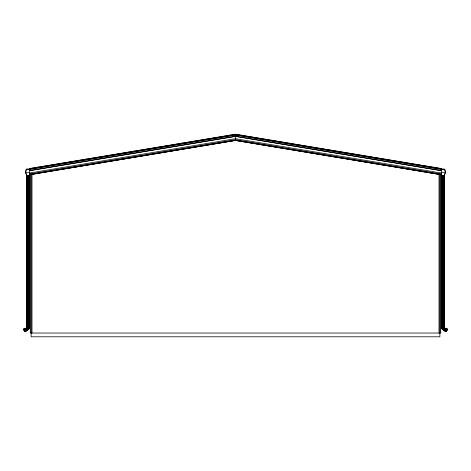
<?xml version="1.0" encoding="UTF-8"?>
<svg xmlns="http://www.w3.org/2000/svg" width="471" height="471" viewBox="0 0 471 471"><rect width="100%" height="100%" fill="white"/><g stroke="black" fill="none" stroke-linecap="round" stroke-linejoin="round"><path stroke-width="0.71" d="M27.124 175.336L27.124 326.568L26.806 327.757L26.429 328.252L26.188 328.01L26.788 326.568L26.788 175.336L29.426 175.336L29.426 326.568C29.485 329.205 27.1 331.266 24.563 331.425L23.55 328.988L25.987 328.187L26.193 328.458L23.68 329.3M23.797 329.576L26.376 328.693L27.424 326.568L27.424 175.336M24.315 330.836C26.588 330.719 28.849 328.97 28.784 326.568L28.784 175.336M24.427 331.107C26.829 330.978 29.143 329.082 29.084 326.568L29.084 175.336M26.653 175.347L25.546 172.309L26.329 169.166L29.714 169.201L235.5 134.906L441.286 169.201L444.671 169.201L445.454 172.309L444.347 175.412L441.286 175.412L441.286 168.512L235.5 134.211L29.714 168.512L29.714 175.412L26.653 175.412L25.546 172.309L26.329 169.201L29.714 169.201M444.347 175.347L445.454 172.309L444.671 169.201L441.286 169.201M443.876 175.336L443.876 326.568L444.194 327.757L444.571 328.252L444.812 328.01L444.212 326.568L444.212 175.336L441.574 175.336L441.574 326.568L441.933 328.358L442.946 329.877L444.465 330.895L444.595 330.577L446.573 331.107M442.216 175.336L442.216 326.568L442.758 328.587L444.235 330.071L444.712 330.306L445.23 329.046L447.203 329.576M444.571 328.252L445.348 328.77L445.478 328.458L447.45 328.988L446.437 331.425L444.465 330.895M443.918 330.624L444.088 330.33L442.499 328.74L441.916 326.568L441.916 175.336M444.235 330.071L444.918 328.893L443.935 327.91L443.576 326.568L443.576 175.336M445.066 328.634L445.013 328.187L444.807 328.458M443.794 329.777L444.624 328.693M443.399 329.429L444.359 328.464M443.046 329.029L444.129 328.199M442.204 328.911L442.499 328.74M442.758 328.587L443.935 327.91M444.194 327.757L444.489 327.592M441.933 328.358L442.245 328.228M442.522 328.116L443.782 327.592M444.053 327.48L444.371 327.351M23.585 329.064L26.04 328.258L26.871 326.568L26.871 175.336M23.862 329.729L26.476 328.829L27.595 326.568L27.595 175.336M23.927 329.888C25.746 329.806 27.818 328.599 27.765 326.568L27.765 175.336M23.992 330.047L27 328.829L27.936 326.568L27.936 175.336M24.056 330.206L27.118 328.946L28.107 326.568L28.107 175.336M24.121 330.359L27.241 329.064L28.278 326.568L28.278 175.336M24.186 330.518L27.359 329.188L28.448 326.568L28.448 175.336M24.251 330.677C26.447 330.571 28.678 328.911 28.619 326.568L28.619 175.336M24.527 331.343C27.03 331.195 29.402 329.176 29.337 326.568L29.337 175.336M441.733 327.781L442.063 327.692M442.351 327.616L443.664 327.263M443.953 327.186L444.283 327.098M29.714 168.695L235.5 134.394L441.286 168.695M29.714 169.272L235.5 134.977L441.286 169.272M29.714 170.602L235.5 136.307L441.286 170.602M29.714 170.655L235.5 136.36L441.286 170.655M29.714 173.028L235.5 138.715L441.286 173.028M29.714 174.052L235.5 139.757L441.286 174.052M29.714 174.529L235.5 140.234L441.286 174.529M441.615 327.18L441.951 327.133M442.245 327.098L443.6 326.915M443.894 326.88L444.23 326.833M25.546 172.309L29.714 172.309M441.286 172.309L445.454 172.309M26.788 324.525L29.426 324.525M441.574 324.525L444.212 324.525M26.788 326.568L27.124 326.568M27.424 326.568L28.784 326.568M29.084 326.568L29.426 326.568M441.574 326.568L441.916 326.568M442.216 326.568L443.576 326.568M443.876 326.568L444.212 326.568M26.77 326.833L27.106 326.88M27.4 326.915L28.755 327.098M29.049 327.133L29.385 327.18M447.415 329.064L444.96 328.258L444.129 326.568L444.129 175.336M445.348 328.77L447.32 329.3M447.138 329.729L444.524 328.829L443.405 326.568L443.405 175.336M447.073 329.888C445.254 329.806 443.182 328.599 443.235 326.568L443.235 175.336M447.008 330.047L444 328.829L443.064 326.568L443.064 175.336M446.944 330.206L443.882 328.946L442.893 326.568L442.893 175.336M446.879 330.359L443.759 329.064L442.722 326.568L442.722 175.336M446.814 330.518L443.641 329.188L442.552 326.568L442.552 175.336M446.749 330.677C444.553 330.571 442.322 328.911 442.381 326.568L442.381 175.336M444.712 330.306L446.685 330.836M446.473 331.343C443.97 331.195 441.598 329.176 441.663 326.568L441.663 175.336M26.717 327.098L27.047 327.186M27.336 327.263L28.649 327.616M28.937 327.692L29.267 327.781M26.629 327.351L26.947 327.48M27.218 327.592L28.478 328.116M28.755 328.228L29.067 328.358M444.918 328.893L445.23 329.046M444.088 330.33L444.595 330.577M26.511 327.592L26.806 327.757M27.065 327.91L28.242 328.587M28.501 328.74L28.796 328.911M26.871 328.199L27.954 329.029M26.641 328.464L27.601 329.429M26.376 328.693L27.206 329.777M25.764 328.34L25.934 328.634M26.082 328.893L26.765 330.071M26.912 330.33L27.082 330.624M25.522 328.458L25.652 328.77M25.77 329.046L26.288 330.306M26.405 330.577L26.535 330.895M440.721 174.623L440.721 333.038L30.279 333.038L30.279 174.623M439.873 173.893L439.873 336.789L31.127 336.789L31.127 173.893M439.013 173.893L439.013 333.038M235.5 134.211L235.5 139.757M31.987 173.893L31.987 333.038M235.5 140.429L29.714 174.723L235.5 140.44L441.286 174.723L235.5 140.44"/></g></svg>
